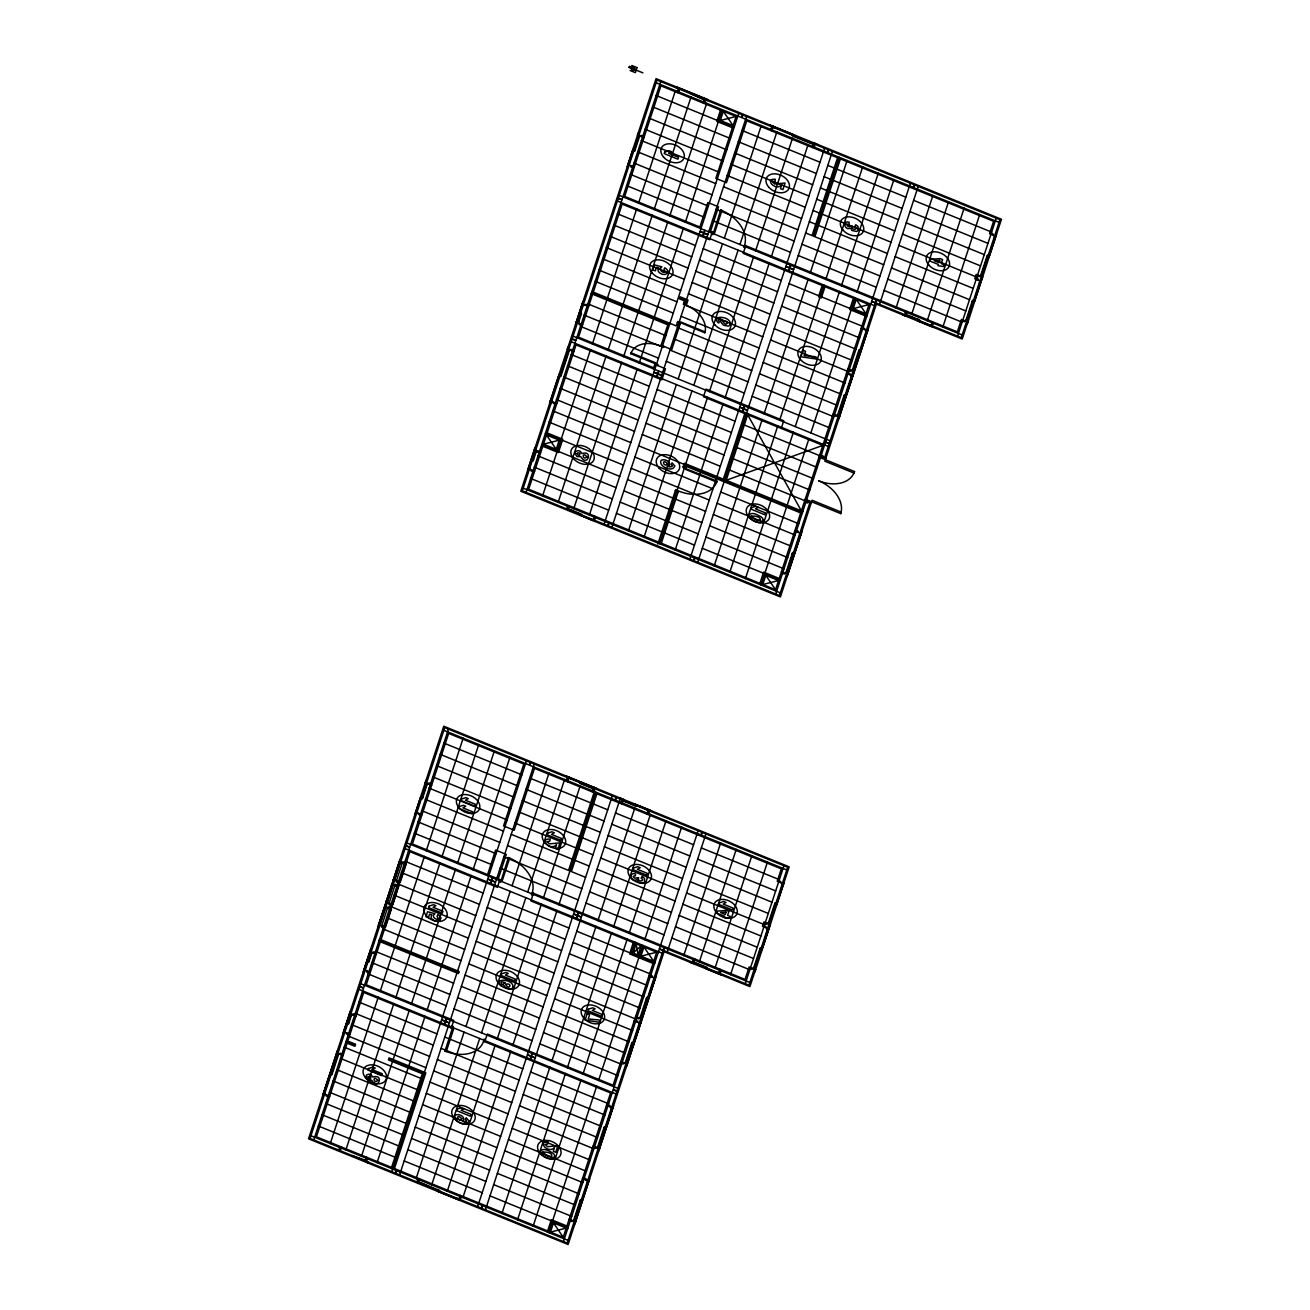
<?xml version="1.0" encoding="UTF-8"?>
<svg xmlns="http://www.w3.org/2000/svg" width="1310" height="1310" viewBox="0 0 1310 1310"><rect width="100%" height="100%" fill="white"/><g stroke="black" fill="none" stroke-linecap="round" stroke-linejoin="round"><path stroke-width="1.5" d="M342.925 1033.868L350.31 1011.353M527.521 470.765L534.758 448.184L536.15 448.757M638.281 132.916L627.195 166.697M378.705 924.713L308.521 1138.816L568.114 1244.5L664.105 951.682L693.367 963.603L694.873 959.002M379.016 923.419L384.141 907.748M384.665 906.536L386.09 902.181M386.401 900.887L391.526 885.216M392.05 884.021L393.475 879.665M393.786 878.371L398.911 862.701M399.435 861.489L420.756 796.791L422.77 797.61M425.275 782.659L443.779 726.215L623.396 799.346L621.89 803.963M567.41 349.066L633.041 149.225L635.055 150.044M637.561 135.094L656.064 78.649L794.499 135.094L794.024 136.551M324.012 1092.507L330.071 1074.036M344.317 1030.561L346.691 1023.356M366.996 961.409L364.622 968.614L365.605 969.007M379.36 923.55L384.501 907.896M386.745 901.034L391.886 885.363M394.13 878.502L399.255 862.848M416.318 810.956L420.526 798.117L422.36 798.854L427.387 783.511M528.913 467.457L531.287 460.252M551.068 399.877L558.977 375.79M579.691 312.599L582.049 305.377M628.603 163.373L632.812 150.535M324.356 1092.638L330.415 1074.167M344.661 1030.708L347.035 1023.487M364.966 968.761L367.34 961.556M416.662 811.087L420.87 798.249M529.273 467.604L531.631 460.383M551.412 400.025L559.321 375.921M580.035 312.73L582.393 305.525M628.947 163.521L633.156 150.683M379.572 925.056L385.533 906.897M386.958 902.541L392.918 884.365M394.343 880.009L400.303 861.849M331.692 1073.267L337.751 1054.796M348.313 1022.586L350.671 1015.381M368.618 960.656L370.976 953.451M422.147 797.348L426.356 784.51M532.908 459.499L535.266 452.277M560.598 375.02L568.491 350.933M578.119 321.54L580.494 314.334M634.433 149.782L638.641 136.944M338.782 1053.813L331.905 1074.773L329.891 1073.954M351.702 1014.382L348.526 1024.092L346.511 1023.274M372.007 952.452L368.831 962.162L366.816 961.344M536.298 451.279L533.121 460.989L531.107 460.17M569.523 349.934L560.811 376.527L558.797 375.708M578.349 323.046L581.525 313.336L579.511 312.517M639.673 135.945L634.646 151.289L632.632 150.47M381.652 925.908L387.613 907.732M389.037 903.376L394.998 885.216M396.422 880.86L402.383 862.684M326.517 1094.931L326.174 1095.962L327.942 1096.683M339.863 1054.239L340.191 1053.224L341.959 1053.944M346.822 1033.001L346.495 1034.016L348.264 1034.736M352.783 1014.824L353.11 1013.793L354.879 1014.513M367.127 971.054L366.8 972.085L368.569 972.806M373.088 952.878L373.415 951.862L375.184 952.583M381.898 926.006L381.554 927.038L383.322 927.758M387.858 907.83L388.186 906.815L389.954 907.535M389.283 903.491L388.939 904.506L390.707 905.226M395.243 885.314L395.571 884.283L397.339 885.003M396.668 880.959L396.324 881.99L398.093 882.711M402.628 862.782L402.956 861.767L404.724 862.488M418.823 813.379L418.479 814.411L420.248 815.131M428.468 783.953L428.796 782.922L430.564 783.642M531.418 469.897L531.09 470.912L532.859 471.633M537.378 451.721L537.706 450.706L539.474 451.426M553.573 402.317L553.229 403.349L554.998 404.069M570.603 350.36L570.947 349.344L572.716 350.065M579.413 323.488L579.085 324.52L580.854 325.24M585.374 305.312L585.701 304.297L587.469 305.017M631.109 165.813L630.765 166.845L632.533 167.565M640.754 136.387L641.081 135.356L642.85 136.076M313.778 1139.929L363.525 988.166L359.808 986.659M448.446 729.146L409.768 847.112L406.051 845.605M526.063 492.363L575.81 340.6L572.093 339.094M660.731 81.58L622.053 199.546L618.336 198.039M380.342 941.775L366.243 984.76L453.768 1020.408L451.262 1028.088M381.014 939.712L385.091 927.3L378.426 924.598M385.189 926.972L390.937 909.467M392.574 904.457L398.322 886.935M399.959 881.925L405.707 864.42M592.628 294.21L578.529 337.194L653.723 367.815M593.299 292.146L622.168 204.114L709.692 239.746L712.214 232.05M398.567 886.182L392.885 904.588L389.152 903.065M391.428 909.549L391.182 908.714M406.182 864.502L405.953 863.667M556.226 449.379L559.239 440.176L546.483 434.985L556.226 449.379L543.47 444.188L559.239 440.176M330.251 1143.597L378.246 997.205M380.096 991.572L424.407 856.429M426.241 850.796L463.167 738.169M542.536 496.031L590.532 349.623M592.382 344.006L636.693 208.863M638.527 203.23L675.452 90.603M676.337 87.934L676.664 86.918L707.875 99.626L707.547 100.624M677.041 91.258L677.466 89.981L678.891 90.554M678.138 92.863L679.35 89.162M336.85 1150.458L337.178 1149.459M339.65 1147.429L339.241 1148.706L340.649 1149.279M340.191 1150.688L341.419 1146.987M691.074 93.927L704.322 100.035M345.856 1149.951L393.851 1003.558M395.702 997.925L440.013 862.782M441.847 857.149L478.772 744.522M558.142 502.385L606.137 355.976M607.987 350.36L652.298 215.2M654.132 209.584L691.058 96.956M351.915 1155.453L365.572 1160.316M567.541 506.217L567.132 507.494L568.54 508.067M567.754 510.474L569.31 505.775M570.03 509.557L579.79 514.322M703.306 103.113L704.518 99.396M705.058 102.655L705.484 101.378L704.059 100.805M361.462 1156.304L409.457 1009.912M411.307 1004.279L455.602 869.136M457.452 863.503L494.378 750.876M573.747 508.738L621.742 362.33M623.593 356.713L667.904 221.554M669.737 215.937L706.663 103.31M365.375 1160.938L366.587 1157.238M656.326 364.164L630.814 353.716L631.109 352.816L655.393 362.706L653.362 368.896M367.668 1158.842L367.258 1160.12L365.834 1159.53M579.544 515.076L580.019 513.618M368.061 1163.165L368.388 1162.167M581.28 515.78L581.755 514.322L568.294 508.853M720.5 110.105L716.816 121.371L732.421 127.725M377.067 1162.658L425.062 1016.265M426.913 1010.632L471.207 875.489M473.057 869.856L509.983 757.229M589.353 515.092L637.348 368.683M639.198 363.066L683.509 227.907M685.343 222.291L722.268 109.663M720.336 120.471L723.349 111.268L733.092 125.678L720.336 120.471L736.105 116.459L715.833 178.324L726.477 182.663L746.765 120.798L837.548 157.757L812.38 234.539L815.213 235.702L840.381 158.919L993.586 221.292L989.525 233.704L996.042 236.357M591.252 519.841L591.53 519.022M592.939 520.725L594.478 516.025M595.559 517.63L595.149 518.907L593.725 518.318M391.248 1168.438L422.295 1073.742L388.415 1059.937L389.086 1057.89L425.816 1072.841L394.097 1169.601M391.805 1171.697L441.552 1019.933L445.253 1021.44L444.385 1024.125M526.456 760.913L487.795 878.879L491.496 880.385L492.38 877.716M604.09 524.131L653.837 372.368L657.538 373.874L656.67 376.56M738.742 113.331L700.08 231.313L703.781 232.82L704.665 230.151L619.221 195.354M657.669 365.555L657.997 364.557L656.408 363.918M663.957 346.397L663.63 347.396L662.041 346.741M395.505 1173.203L396.39 1170.534M446.219 1018.492L445.351 1021.161L441.634 1019.655L487.697 879.157L491.414 880.664L490.529 883.349M530.173 762.42L529.289 765.089L443.844 730.309M607.791 525.637L608.675 522.952M702.815 235.784L703.699 233.098L699.982 231.592L653.919 372.089L657.636 373.596L658.521 370.927L573.076 336.13M742.459 114.854L741.575 117.523L656.13 82.743M395.882 1173.367L396.766 1170.681M444.761 1024.273L445.646 1021.603L449.346 1023.11L399.599 1174.873M446.612 1018.64L445.727 1021.325L449.445 1022.832L495.491 882.334L491.79 880.828L490.906 883.497M492.757 877.864L491.872 880.549L495.589 882.056L534.267 764.09M530.55 762.567L529.682 765.253L786.77 869.922M608.167 525.801L609.052 523.116M657.047 376.707L657.931 374.038L661.632 375.544M703.192 235.931L704.076 233.262L707.793 234.768L611.885 527.308M742.835 115.002L741.968 117.687L999.055 222.356M746.553 116.508L707.875 234.49L704.158 232.983L705.042 230.298L962.146 334.967M684.95 305.017L686.293 305.263L688.012 300.006L680.201 296.83L679.53 298.893L684.491 300.907L683.361 304.362L762.78 336.785M498.226 878.928L506.266 854.415L495.622 850.075L487.582 874.605L412.404 843.984L448.642 733.42L523.82 764.025L503.548 825.906L514.191 830.229L534.48 768.364L781.3 868.857L777.239 881.27L783.757 883.922M710.511 231.362L718.551 206.833L707.908 202.51L699.867 227.039L624.69 196.418L660.928 85.854L736.105 116.459M499.929 879.632L497.407 887.312L409.883 851.68L405.805 864.092L399.157 861.374M444.991 1051.062A33.782 23.596 26 0 0 483.57 1041.237L610.558 1092.949L563.234 1237.295L316.414 1136.802L347.117 1043.137L354.928 1046.313L355.599 1044.25L347.789 1041.073L363.738 992.456L453.62 1029.038L446.235 1051.57L444.991 1051.062L452.589 1027.613M490.431 875.751L502.287 880.582L509.672 858.066L508.411 857.559L500.633 882.236L499.257 881.679M709.447 230.937L714.572 233.016L721.957 210.501L720.713 209.993L712.918 234.67L711.543 234.113M452.933 1027.744L453.309 1026.598L451.934 1026.025M416.089 1178.542L464.084 1032.149M465.918 1026.516L510.229 891.373M512.079 885.74L548.988 773.113M628.374 530.976L676.369 384.567M678.203 378.934L722.514 243.791M724.365 238.174L761.274 125.547M417.677 1179.197L417.251 1180.474L418.676 1181.047M417.89 1183.454L419.429 1178.754M420.166 1182.537L437.72 1190.479M770.247 125.138L817.063 144.198M770.673 129.379L771.099 128.102L772.523 128.675M591.891 291.573L676.288 325.928L677.728 321.523L704.78 332.773L705.075 331.872L680.807 321.982L671.768 349.573L661.124 345.234M771.754 130.984L773.309 126.268M774.701 127.971L774.98 127.152M431.694 1184.895L479.689 1038.486M481.523 1032.87L525.834 897.727M527.684 892.094L564.594 779.466M565.773 775.88L596.983 788.587M643.98 537.329L691.975 390.92M693.809 385.287L738.12 250.144M739.97 244.511L776.879 131.901M566.198 780.121L566.608 778.844L568.032 779.417M567.279 781.726L568.818 777.01M483.668 1040.255L484.045 1039.108L485.421 1039.665M483.717 1041.303L484.012 1040.402M570.227 778.73L570.489 777.894M484.749 1041.728L487.271 1034.032L613.08 1085.253L653.019 963.423M533.416 893.256L530.91 900.953L658.128 952.747M745.717 245.69L743.196 253.387L822.189 285.547L818.488 296.797L821.337 297.959L825.022 286.694L853.399 298.254L849.699 309.504L866.729 316.447M437.949 1189.775L437.475 1191.232L458.729 1199.878M439.21 1191.936L439.685 1190.479L418.43 1181.833M657.817 544.125L675.665 489.694L678.433 491.103L660.993 544.272M580.477 781.972L580.002 783.413L593.463 788.898M792.763 134.39L792.288 135.847L813.543 144.509M447.283 1191.248L495.278 1044.84M497.129 1039.223L541.439 904.064M543.273 898.447L580.199 785.82M659.585 543.683L707.58 397.274M709.414 391.641L753.725 256.498M755.575 250.865L792.484 138.254M581.738 784.117L582.213 782.676M686.751 465.689L685.539 469.389L716.75 482.096L717.045 481.196L682.936 467.523L684.344 463.249L723.349 479.133L745.161 412.584M456.993 1199.174L457.272 1198.355M458.68 1200.058L460.219 1195.359M592.447 791.977L593.987 787.261M461.3 1196.963L460.874 1198.241L459.466 1197.651M594.216 791.518L594.625 790.241L593.201 789.668M594.38 791.6L568.884 869.398L571.717 870.56L597.229 792.746M462.889 1197.602L510.884 1051.193M512.734 1045.576L557.045 910.417M558.879 904.801L595.804 792.173M675.19 550.036L723.185 403.627M725.019 397.994L769.33 262.851M771.181 257.219L808.09 144.608M812.544 147.572L814.083 142.872M814.296 147.129L814.722 145.852L813.297 145.279M477.626 1206.641L527.373 1054.878L531.09 1056.384L530.206 1059.07M612.294 795.841L573.616 913.823L577.317 915.33L578.201 912.661M689.911 559.075L739.659 407.312L743.376 408.818L742.492 411.504M824.579 148.276L785.902 266.257L789.602 267.764L790.487 265.095M481.327 1208.147L482.211 1205.478M532.057 1053.437L531.172 1056.106L527.471 1054.599L573.518 914.102L577.235 915.608L576.351 918.294M615.127 800.033L615.995 797.364M693.612 560.582L694.496 557.896M744.342 405.871L743.458 408.54L739.757 407.033L785.803 266.536L789.521 268.042L788.636 270.728M827.412 152.468L828.28 149.798M481.72 1208.311L482.588 1205.626M530.583 1059.217L531.467 1056.548L535.184 1058.054L485.421 1209.818M532.433 1053.584L531.549 1056.269L535.266 1057.776L581.329 917.278L577.612 915.772L576.744 918.441M578.578 912.808L577.71 915.494L581.411 917L620.088 799.018M615.504 800.197L616.388 797.512M694.005 560.729L694.873 558.06M742.868 411.651L743.752 408.966L747.47 410.488L697.706 562.252M744.719 406.018L743.834 408.704L747.551 410.21L793.614 269.713L789.897 268.19L789.029 270.875M790.863 265.242L789.995 267.928L793.696 269.434L832.374 151.452M827.789 152.631L828.673 149.946M620.383 798.117L651.594 810.825M620.809 802.359L621.218 801.081L622.643 801.654M802.801 511.473L726.198 480.279L748.01 413.747M813.788 235.112L839.301 157.315M634.63 805.65L635.104 804.193L789.193 866.843L776.633 904.801L774.619 903.982M501.91 1213.486L549.905 1067.077M551.756 1061.46L596.05 926.301M597.9 920.684L634.81 808.057M714.196 565.92L762.191 419.511M764.041 413.878L808.335 278.735M810.186 273.102L847.112 160.491M636.84 804.913L636.365 806.354L622.905 800.885M646.55 809.793L646.812 808.974M647.075 814.214L648.614 809.498M648.827 813.756L649.252 812.478L647.828 811.905M517.515 1219.839L565.511 1073.43M567.361 1067.797L611.655 932.654M613.506 927.038L650.415 814.411M729.801 572.274L777.796 425.865M779.646 420.232L823.941 285.089M825.791 279.456L862.717 166.845M781.235 428.435L783.757 420.756L705.975 389.086L703.454 396.766L744.833 413.616M533.121 1226.193L581.116 1079.784M582.966 1074.151L627.261 939.008M629.111 933.375L666.02 820.764M745.406 578.627L793.401 432.218M795.252 426.585L839.546 291.442M841.397 285.809L878.306 173.198M633.303 942.643L629.619 953.893L654.443 964.013M631.371 953.451L635.072 942.185M633.123 953.009L636.152 943.789L638.085 955.023L633.123 953.009L641.114 945.82L638.085 955.023M547.302 1231.973L551.33 1219.676L568.36 1226.619M759.931 583.376L763.615 572.11L779.221 578.463L800.705 512.947M548.726 1232.546L596.721 1086.137M598.555 1080.504L642.866 945.362M644.716 939.728L681.626 827.118M761.012 584.981L809.007 438.572M810.857 432.939L855.152 297.796M857.002 292.163L893.911 179.552M550.151 1233.136L553.491 1222.885L567.688 1228.665M640.934 956.185L643.947 946.966L653.69 961.376L656.719 952.173L640.934 956.185L655.115 961.949M778.549 580.526L765.793 575.319L762.764 584.538L778.549 580.526L775.52 589.729L661.337 543.241M867.4 314.384L853.219 308.62L856.232 299.401L869.005 304.591L865.976 313.81L856.232 299.401M865.304 315.857L801.376 510.9L747.666 414.762L822.844 445.367L726.198 480.279M563.447 1241.585L613.195 1089.822L616.912 1091.328L567.164 1243.092L310.061 1138.423L444.729 727.623L787.654 867.236L769.543 922.846L768.577 922.453M698.115 830.786L659.438 948.767L748.976 985.218L754.675 967.844M775.733 594.019L871.641 301.48L875.342 302.987M910.401 183.22L871.723 301.202L961.262 337.652L966.96 320.279M572.339 1220.56L572.011 1221.575L570.243 1220.854M585.685 1179.851L586.029 1178.836L584.26 1178.116M596.345 1147.347L596.001 1148.379L594.232 1147.658M609.69 1106.655L610.018 1105.624L608.249 1104.903M624.035 1062.885L623.691 1063.917L621.923 1063.196M637.38 1022.193L637.708 1021.161L635.939 1020.441M638.805 1017.837L638.461 1018.869L636.693 1018.148M652.134 977.145L652.478 976.114L650.71 975.393M784.641 572.978L784.297 574.009L782.529 573.289M797.97 532.286L798.314 531.27L796.545 530.55M807.91 501.959L807.582 502.991L805.814 502.27M822.68 456.912L823.024 455.88L821.255 455.159M836.32 415.319L835.976 416.334L834.208 415.614M849.666 374.627L849.994 373.596L848.225 372.875M851.091 370.272L850.747 371.287L848.978 370.566M864.436 329.58L864.764 328.548L862.995 327.827M573.42 1220.986L580.297 1200.009L582.311 1200.828M597.425 1147.789L604.287 1126.813L606.301 1127.632M625.116 1063.327L631.977 1042.351L633.991 1043.169L639.87 1024.633M639.87 1018.279L646.747 997.303L648.761 998.122M785.705 573.42L792.583 552.443L794.597 553.262M837.401 415.745L844.279 394.785L846.276 395.604M852.171 370.697L859.033 349.737L861.047 350.556M574.451 1219.987L580.51 1201.516M598.457 1146.79L604.516 1128.319M626.147 1062.328L632.206 1043.857M640.917 1017.28L646.96 998.81M786.737 572.421L792.796 553.95M838.433 414.762L844.491 396.291M853.203 369.715L859.245 351.244M664.023 947.605L616.994 1091.05L613.293 1089.543L659.356 949.046L663.057 950.552M700.948 834.978L701.832 832.308M809.858 502.745L779.45 595.526L522.346 490.857L657.014 80.057L999.939 219.671L987.773 256.76M824.629 457.698L876.308 300.039M913.234 187.412L914.118 184.726M663.531 950.438L664.416 947.752M701.325 835.141L702.209 832.456M875.817 302.872L876.701 300.186M913.61 187.559L914.495 184.89M581.787 1200.631L587.846 1182.16M605.793 1127.419L611.835 1108.948M633.483 1042.957L639.526 1024.486M648.237 997.909L654.296 979.438M794.073 553.049L800.132 534.578M845.769 395.391L851.811 376.92M860.523 350.343L866.581 331.872M582.131 1200.762L588.19 1182.291L587.224 1181.898M606.137 1127.566L612.179 1109.095M648.597 998.056L654.64 979.585M794.417 553.197L800.475 534.726M846.113 395.522L852.171 377.051M860.883 350.474L866.925 332.003M626.655 1066.422L656.048 976.261M802.015 531.467L787.114 576.466M667.249 951.944L705.91 833.962M879.534 304.378L918.195 186.397M683.722 955.612L720.647 843.001M896.007 308.046L932.933 195.436M690.321 962.473L721.564 975.082M902.606 314.908L933.85 327.516M693.121 959.444L692.695 960.721L694.12 961.294M905.406 311.878L904.997 313.156L906.405 313.729M805.224 499.159L840.725 513.618L841.216 512.112L812.085 500.256L780.4 596.934L520.807 491.25L559.206 374.464L561.22 375.282M818.996 457.108L854.513 471.567L854.022 473.074L824.891 461.218L876.39 304.116L905.652 316.037M905.619 316.136L907.159 311.436M699.327 961.966L736.253 849.355M911.613 314.4L948.538 201.789M705.599 966.846L705.124 968.303L749.926 986.626L755.51 969.613M917.884 319.28L917.409 320.737L962.211 339.061L967.795 322.047M706.843 969.007L707.318 967.55L693.874 962.08M919.129 321.441L919.62 319.984L906.16 314.515M714.933 968.319L751.858 855.708M927.218 320.753L964.144 208.143M716.832 973.068L717.11 972.249M929.117 325.502L929.396 324.683M718.519 973.952L720.058 969.253M930.804 326.386L932.343 321.687M721.139 970.857L720.729 972.135L719.305 971.545M933.424 323.292L933.015 324.552L931.59 323.979M730.538 974.673L767.463 862.062M942.823 327.107L979.749 214.496M745.259 983.712L783.937 865.73M957.544 336.146L996.222 218.164M752.317 968.319L751.989 969.335L750.204 968.614M765.662 927.611L765.99 926.596L764.221 925.875M767.087 923.272L766.743 924.287L764.975 923.566M780.433 882.563L780.76 881.548L778.991 880.828M964.602 320.737L964.275 321.769L962.506 321.048M977.948 280.045L978.275 279.03L976.507 278.31M979.372 275.69L979.029 276.721L977.26 276.001M992.718 234.998L993.046 233.982L991.277 233.262M753.397 968.745L760.275 947.785L762.273 948.604M768.168 923.697L775.029 902.737L777.043 903.556M965.683 321.179L972.56 300.203L974.558 301.022M980.453 276.132L987.314 255.155L989.328 255.974M754.429 967.746L760.488 949.275M769.199 922.698L775.242 904.228M966.715 320.18L972.773 301.709M981.485 275.133L987.543 256.662M769.445 922.797L754.773 967.894L753.807 967.5M981.73 275.231L967.058 320.328L966.092 319.935M987.887 256.809L981.829 275.28L980.862 274.887M761.765 948.391L767.807 929.92M776.519 903.343L782.578 884.872M974.051 300.809L980.093 282.354M988.821 255.761L994.863 237.306M762.109 948.522L768.168 930.051M776.879 903.474L782.922 885.003M974.394 300.956L980.453 282.485M989.165 255.909L995.207 237.438M770.28 924.565L761.863 949.848L759.865 949.029M982.565 277L974.149 302.282L972.151 301.464M754.937 971.84L784.33 881.696M967.222 324.274L996.615 234.13M632.14 67.612L631.584 68.824L633.319 69.545L633.925 68.333M758.293 507.216L755.526 508.853L765.367 512.865L764.762 514.748L751.056 509.164L751.563 507.641L755.935 506.25M463.855 1108.653L461.071 1110.274L470.929 1114.286L470.306 1116.186L456.617 1110.602L457.125 1109.079L461.48 1107.687M853.219 308.62L869.005 304.591M550.478 1232.104L566.264 1228.092M632.059 67.858L633.794 68.579M629.095 67.236L631.387 68.169M631.764 68.333L642.866 72.852M814.05 142.97L1001.479 219.278L988.919 257.235L986.905 256.416M774.947 127.283L792.648 134.766M794.171 136.109L811.971 143.347M656.163 95.515L734.173 127.283M741.984 130.46L820.011 162.227M827.805 165.404L905.832 197.155M913.627 200.332L991.654 232.099M994.241 237.044L995.387 237.503M652.462 106.781L730.489 138.532M738.283 141.709L816.31 173.477M824.121 176.653L902.131 208.421M909.942 211.598L987.969 243.365M648.777 118.031L726.788 149.798M734.599 152.975L812.626 184.743M820.42 187.919L898.447 219.687M906.242 222.864L984.269 254.631M645.077 129.297L723.104 161.064M730.898 164.241L808.925 196.009M816.736 199.185L894.763 230.953M902.557 234.13L980.584 265.897M637.43 135.028L643.947 137.681M638.298 136.813L639.264 137.206M982.697 277.049L976.179 274.396L974.755 278.752L981.272 281.404M641.392 140.563L719.419 172.331M727.214 175.507L805.241 207.275M813.035 210.452L891.062 242.219M898.873 245.379L976.883 277.147M979.471 282.092L980.617 282.551M637.692 151.829L715.718 183.596M723.529 186.757L801.54 218.524M809.351 221.701L887.378 253.469M895.172 256.645L973.199 288.413M634.007 163.079L712.034 194.846M719.829 198.023L797.856 229.79M805.65 232.967L883.677 264.735M891.488 267.911L969.498 299.679M628.423 163.308L629.57 163.783M627.768 164.47L634.286 167.123M630.307 174.345L708.333 206.112M716.144 209.289L794.155 241.056M801.966 244.233L879.992 276.001M887.787 279.177L965.814 310.945M967.926 322.096L961.409 319.444L957.348 331.856L744.669 245.265L743.654 247.181L745.03 247.754M626.622 185.611L704.649 217.378M712.443 220.555L790.47 252.322M798.265 255.499L876.292 287.267M884.103 290.443L962.129 322.194M907.748 315.661L917.737 319.738M618.255 198.318L621.955 199.824L575.909 340.322L572.192 338.815M919.26 321.065L929.249 325.126M617.37 200.987L874.474 305.656M617.387 213.759L695.413 245.527M703.208 248.703L781.235 280.471M789.046 283.648L867.073 315.415M613.702 225.025L691.729 256.793M699.524 259.969L777.55 291.737M785.345 294.914L863.372 326.681M868.333 328.695L838.793 418.791M861.243 328.27L867.76 330.922M865.959 331.61L867.105 332.085M610.001 236.291L688.028 268.059M695.839 271.235L773.85 303.003M781.661 306.18L859.688 337.931M606.317 247.557L684.344 279.308M692.139 282.485L770.165 314.253M777.96 317.429L855.987 349.197M858.623 350.982L860.637 351.8M602.616 258.807L680.643 290.574M688.454 293.751L766.465 325.519M774.275 328.695L852.302 360.463M679.874 297.861L686.243 300.465M852.581 369.453L853.547 369.846M847.897 368.962L854.415 371.614M683.689 303.363L686.538 304.526M598.932 270.073L676.959 301.84M770.575 339.961L848.602 371.729M846.473 373.317L852.99 375.97M851.189 376.658L852.335 377.133M595.231 281.339L673.258 313.106M681.069 316.283L759.096 348.051M766.89 351.227L844.917 382.978M677.401 322.538L680.25 323.685M591.547 292.605L669.574 324.356M677.368 327.533L755.395 359.3M763.206 362.477L841.216 394.244M843.853 396.029L845.867 396.848M591.203 293.62L667.805 324.815L660.879 345.987L662.123 346.495M582.901 301.84L575.516 324.372M587.862 303.854L665.873 335.622M673.684 338.799L751.711 370.566M759.505 373.743L837.532 405.51M582.049 303.969L588.567 306.622M581.869 305.312L583.015 305.77M837.81 414.5L838.777 414.893M833.127 414.009L839.644 416.678M584.162 315.12L662.189 346.888M669.983 350.065L748.01 381.832M755.821 385.009L833.831 416.776M579.102 313.778L581.116 314.596M577.775 321.409L578.758 321.802M576.089 322.129L582.606 324.782M580.477 326.386L658.488 358.154M666.299 361.331L744.326 393.098M752.12 396.275L830.147 428.042M654.836 364.409L665.48 368.732L661.845 379.818L576.023 344.89L528.7 489.236L658.488 542.078M830.163 440.815L658.897 371.074L658.013 373.759L661.73 375.266M825.578 441.978L829.279 443.484M825.48 442.256L829.197 443.762M571.225 341.763L828.313 446.432M568.131 346.888L549.529 403.136L550.92 403.709M567.279 349.017L573.796 351.669M568.147 350.785L569.113 351.178M571.242 354.535L649.269 386.303M657.063 389.479L735.09 421.247M742.901 424.424L825.873 458.205M567.541 365.801L645.568 397.569M653.379 400.745L731.406 432.513M739.2 435.69L817.227 467.457M563.857 377.067L641.884 408.835M649.678 412.011L727.705 443.779M735.516 446.956L813.526 478.707M560.172 388.333L638.183 420.084M645.994 423.261L724.021 455.029M731.815 458.205L809.842 489.973M556.472 399.583L634.499 431.35M642.293 434.527L720.32 466.294M728.131 469.471L811.103 503.253M550.904 399.812L552.034 400.287M550.249 400.958L556.766 403.627M552.787 410.849L630.798 442.616M638.609 445.793L802.457 512.505M686.505 466.458L802.113 513.52M683.263 466.524L686.112 467.686M549.087 422.115L627.113 453.882M634.908 457.059L712.935 488.826M720.746 492.003L798.773 523.754M794.777 530.992L801.311 533.645M799.509 534.333L800.656 534.791M547.154 432.922L562.76 439.276L558.387 452.589L542.798 446.235M545.402 433.381L623.429 465.132M631.224 468.309L709.25 500.076M717.045 503.253L795.072 535.02M675.338 490.693L678.187 491.856M541.701 444.63L619.728 476.398M627.539 479.575L705.55 511.342M713.361 514.519L791.387 546.286M792.173 553.704L794.188 554.523M534.054 450.362L540.572 453.031M534.922 452.147L535.888 452.54M538.017 455.896L616.044 487.664M623.838 490.841L701.865 522.608M709.66 525.785L787.687 557.552M531.516 458.926L533.53 459.744M534.316 467.162L612.343 498.93M620.154 502.107L698.164 533.874M705.975 537.051L784.002 568.802M528.749 467.392L529.895 467.85M786.115 572.175L787.097 572.568M528.094 468.538L534.611 471.191M781.448 571.684L787.965 574.337M530.632 478.428L608.659 510.179M616.453 513.356L694.48 545.124M702.275 548.3L780.301 580.068M523.23 488.171L780.318 592.841M581.394 515.403L591.383 519.464M581.312 515.649L591.301 519.71M570.374 778.271L580.363 782.332M636.709 805.273L646.698 809.351M581.886 783.675L591.874 787.736M624.788 801.13L634.777 805.208M443.861 743.081L521.888 774.849M529.698 778.025L607.725 809.793M615.52 812.97L693.547 844.737M701.341 847.914L779.368 879.665M781.955 884.61L783.102 885.085M440.176 754.347L518.203 786.115M525.998 789.291L604.025 821.042M611.835 824.219L689.846 855.987M697.657 859.163L775.684 890.931M436.492 765.597L514.502 797.364M522.313 800.541L600.34 832.308M608.135 835.485L686.162 867.253M693.956 870.429L771.983 902.197M432.791 776.863L510.818 808.63M518.613 811.807L596.639 843.574M604.45 846.751L682.461 878.519M690.272 881.696L768.299 913.463M425.996 780.482L414.91 814.263M425.128 782.594L431.661 785.247M426.012 784.379L426.978 784.772M770.411 924.614L763.894 921.962L762.469 926.317L768.986 928.97M429.107 788.129L507.117 819.896M514.928 823.073L592.955 854.84M600.75 858.017L678.776 889.785M686.571 892.962L764.598 924.729M767.185 929.658L768.331 930.133M425.406 799.395L503.433 831.162M511.227 834.339L589.254 866.106M597.065 869.283L675.092 901.034M682.887 904.211L760.913 935.979M421.722 810.661L499.749 842.412M507.543 845.589L585.57 877.356M593.365 880.533L671.391 912.3M679.202 915.477L757.213 947.245M416.138 810.874L417.284 811.349M415.483 812.036L422 814.689M418.021 821.91L496.048 853.678M503.859 856.855L581.869 888.622M589.68 891.799L667.707 923.566M675.501 926.743L753.528 958.511M755.641 969.662L749.124 967.009L745.062 979.422L532.384 892.847L531.369 894.746L532.744 895.319M414.337 833.176L492.363 864.944M500.158 868.121L578.185 899.888M585.979 903.065L664.006 934.832M671.817 938.009L749.828 969.777M406.935 842.936L749.86 982.549M695.463 963.227L705.451 967.304M405.969 845.883L409.67 847.39L363.607 987.887L359.906 986.381M706.974 968.63L716.963 972.691M405.085 848.553L662.189 953.238M400.139 859.311L378 926.89M405.101 861.325L483.128 893.092M490.923 896.269L568.949 928.037M576.76 931.213L654.787 962.981M402.268 863.012L406.018 864.534L400.27 882.056L396.521 880.533M398.748 862.635L399.894 863.094M401.417 872.591L479.427 904.358M487.238 907.535L565.265 939.303M573.059 942.479L651.086 974.247M648.958 975.835L655.475 978.504M653.674 979.176L654.82 979.651M393.606 878.289L394.752 878.764M393.197 879.55L399.861 882.252L398.42 886.608L391.772 883.906M397.716 883.857L475.743 915.624M483.554 918.801L561.564 950.569M569.375 953.746L647.402 985.513M394.883 885.544L398.633 887.067M391.363 885.151L392.509 885.625M394.032 895.123L472.058 926.89M479.853 930.067L557.88 961.818M565.674 964.995L643.701 996.763M646.338 998.547L648.352 999.366M386.221 900.822L387.367 901.28M385.811 902.066L392.476 904.784L391.051 909.14L384.387 906.422M390.331 906.373L468.358 938.14M476.169 941.317L554.179 973.084M561.99 976.261L640.017 1008.029M387.498 908.059L391.248 909.582L385.5 927.103L381.767 925.581M383.977 907.683L385.124 908.141M640.279 1017.019L641.261 1017.412M635.612 1016.544L642.129 1019.196M386.647 917.639L464.673 949.406M472.468 952.583L550.495 984.35M558.289 987.527L636.316 1019.295M634.187 1020.883L640.705 1023.552M638.903 1024.24L640.05 1024.698M378.836 923.337L379.982 923.812M382.946 928.905L460.973 960.672M468.783 963.849L546.794 995.616M554.605 998.793L632.632 1030.561M379.589 939.139L459.04 971.48L458.369 973.543L378.918 941.186M379.261 940.171L458.713 972.511M465.083 975.115L543.11 1006.882M550.904 1010.043L628.931 1041.81M631.567 1043.595L633.582 1044.414M370.615 949.406L363.23 971.938M375.561 951.42L453.587 983.188M461.398 986.365L539.425 1018.132M547.22 1021.309L625.247 1053.076M369.764 951.535L376.281 954.188M370.632 953.303L371.598 953.696M625.525 1062.066L626.491 1062.459M620.842 1061.591L627.359 1064.244M367.226 960.083L369.24 960.901M371.876 962.686L449.903 994.454M457.698 997.63L535.725 1029.398M543.535 1032.575L621.546 1064.342M363.803 969.695L370.321 972.347M368.192 973.952L446.202 1005.72M454.013 1008.896L532.04 1040.664M539.835 1043.841L617.861 1075.608M360.774 983.712L617.878 1088.381M358.94 989.328L616.027 1094.014M358.956 1002.101L436.983 1033.868M444.778 1037.045L522.805 1068.813M530.599 1071.989L608.626 1103.757M613.588 1105.771L598.817 1150.819M606.497 1105.362L613.014 1108.014M611.213 1108.702L612.359 1109.161M355.256 1013.367L433.283 1045.134M441.093 1048.311L519.104 1080.079M526.915 1083.255L604.942 1115.023M349.459 1013.465L355.976 1016.118M350.327 1015.25L351.293 1015.643M346.921 1022.029L348.935 1022.848M351.571 1024.633L429.598 1056.4M437.393 1059.577L515.419 1091.345M523.23 1094.521L601.241 1126.289M603.877 1128.057L605.891 1128.876M344.153 1030.495L345.3 1030.954M343.498 1031.641L350.016 1034.294M347.87 1035.899L425.897 1067.666M433.708 1070.843L511.735 1102.594M519.53 1105.771L597.557 1137.538M346.036 1041.532L355.256 1045.282M388.759 1058.922L424.063 1073.283M597.835 1146.528L598.801 1146.938M593.152 1146.053L599.669 1148.706M344.186 1047.149L422.213 1078.916M430.008 1082.093L508.034 1113.86M515.845 1117.037L593.856 1148.804M337.374 1050.767L322.62 1095.815M336.523 1052.896L343.056 1055.549M337.407 1054.665L338.373 1055.058M340.502 1058.415L418.512 1090.182M426.323 1093.359L504.35 1125.126M512.144 1128.303L590.171 1160.071M336.801 1069.68L414.828 1101.448M422.622 1104.625L500.649 1136.392M508.46 1139.569L586.471 1171.337M330.3 1072.71L332.314 1073.529M589.598 1178.984L574.828 1224.031M582.491 1178.558L589.009 1181.211M333.117 1080.947L411.127 1112.714M418.938 1115.891L496.965 1147.642M504.759 1150.819L582.786 1182.586M329.416 1092.196L407.443 1123.964M415.237 1127.14L493.264 1158.908M501.075 1162.085L579.102 1193.852M323.848 1092.425L324.978 1092.9M323.193 1093.588L329.711 1096.241M579.888 1201.27L581.902 1202.089M325.731 1103.462L403.758 1135.23M411.553 1138.406L489.58 1170.174M497.374 1173.351L575.401 1205.118M322.031 1114.728L400.058 1146.496M407.868 1149.672L485.879 1181.44M493.69 1184.617L571.717 1216.384M573.829 1219.741L574.795 1220.134M569.162 1219.25L575.679 1221.903M318.346 1125.994L396.373 1157.762M404.168 1160.938L482.195 1192.706M489.989 1195.883L568.016 1227.634M310.945 1135.737L568.032 1240.406M439.325 1191.56L457.125 1198.797M765.793 575.319L775.52 589.729M553.491 1222.885L563.234 1237.295M508.411 857.559A33.782 23.596 26 0 1 532.237 892.781M630.814 353.716A26.265 18.34 26 0 1 660.846 346.086M854.513 471.567A31.522 22.024 26 0 1 818.488 480.737A31.522 22.024 26 0 1 840.725 513.618M717.045 481.196A33.782 23.596 26 0 1 678.465 491.004M720.713 209.993A33.782 23.596 26 0 1 744.538 245.216M686.26 305.377A26.265 18.34 26 0 1 704.78 332.773M440.717 918.032C440.684 924.844 427.666 919.735 431.94 914.822L429.533 914.183L428.37 917.737L425.914 916.738L427.551 911.744L434.969 913.676C429.074 917.688 441.847 922.453 437 916.378L437.884 914.609L439.849 916.132A4.356 3.046 26 0 1 440.717 918.032M468.833 1120.787C467.392 1127.648 453.014 1121.819 454.996 1115.809A4.389 3.062 26 0 1 456.715 1114.679C459.777 1114.09 465.034 1116.66 463.658 1120.312C459.45 1122.474 469.913 1122.293 465.345 1119.46L466.213 1117.757L468.833 1120.787M667.658 271.186C667.625 278.015 654.607 272.889 658.881 267.977L656.474 267.338L655.311 270.892L652.855 269.893L654.492 264.915L661.91 266.831C656.015 270.859 668.788 275.624 663.941 269.532L664.825 267.764L666.79 269.287A4.356 3.046 26 0 1 667.658 271.186M674.683 465.885C673.225 472.763 658.848 466.933 660.846 460.907A4.389 3.062 26 0 1 662.565 459.794C665.627 459.188 670.867 461.759 669.508 465.41C665.283 467.572 675.764 467.408 671.178 464.575L672.063 462.856L674.683 465.885M365.817 1076.705L367.815 1080.062L371.778 1080.21C378.017 1091.295 384.583 1073.381 372.826 1077.049L371.287 1074.937A3.848 2.685 26 0 0 368.994 1074.135L366.636 1074.871L365.817 1076.705M574.91 453.194L576.908 456.551L580.887 456.699C587.109 467.785 593.692 449.87 581.918 453.538L580.379 451.426A3.848 2.685 26 0 0 578.103 450.624L575.729 451.36L574.91 453.194M461.89 1118.789C457.272 1123.292 455.438 1111.961 461.89 1118.789M505.66 984.367C509.525 991.539 512.832 981.91 505.66 984.367M667.74 463.887C663.122 468.391 661.288 457.075 667.74 463.887M722.973 321.458C726.837 328.63 730.145 319.001 722.973 321.458M638.265 878.633C638.117 882.662 645.879 880.779 641.163 878.158L642.08 876.456L642.85 876.914A4.405 3.078 26 0 1 644.52 878.617L644.569 881.908A4.749 3.324 26 0 1 642.833 883.104L638.347 882.203L636.824 879.632C631.125 883.186 628.178 871.445 635.514 873.95L635.35 875.85L633.123 876.357L634.286 878.044A1.785 1.244 26 0 0 636.234 877.831L638.756 877.847L638.265 878.633M851.909 226.957C851.746 230.969 859.524 229.103 854.808 226.483L855.708 224.78L856.494 225.238A4.405 3.078 26 0 1 858.165 226.941L858.197 230.232A4.749 3.324 26 0 1 856.462 231.428L851.991 230.527L850.468 227.956C844.753 231.493 841.806 219.769 849.158 222.274L848.995 224.174L846.751 224.681L847.914 226.368A1.785 1.244 26 0 0 849.862 226.155L852.384 226.172L851.909 226.957M377.82 1080.292C373.612 1085.155 372.302 1073.938 377.82 1080.292M586.913 456.781C582.704 461.644 581.411 450.427 586.913 456.781M368.044 1076.885C370.206 1082.486 373.104 1074.184 368.044 1076.885M577.137 453.375C579.315 458.975 582.197 450.673 577.137 453.375M542.749 1152.079C552.787 1162.527 556.799 1151.441 542.749 1152.079M751.252 516.058C761.29 526.505 765.302 515.419 751.252 516.058M547.252 841.61L549.48 843.853L559.91 842.87L557.749 849.486L555.309 848.487L556.537 844.737C549.938 851.615 538.803 837.843 550.184 839.153L549.823 841.135L547.252 841.61M545.255 1144.449L547.482 1146.692L557.913 1145.693L555.751 1152.309L553.311 1151.326L554.539 1147.576C547.94 1154.454 536.805 1140.683 548.186 1141.992L547.826 1143.974L545.255 1144.449M772.409 181.762L774.636 184.006L785.067 183.007L782.905 189.623L780.465 188.64L781.693 184.89C775.094 191.768 763.959 177.996 775.34 179.306L774.98 181.288L772.409 181.762M512.963 986.528L512.538 987.92A4.389 3.062 26 0 1 510.818 989.05L506.25 988.133L503.597 985.104A4.012 2.8 26 0 1 503.875 983.401L505.365 982.598L502.107 981.861A1.85 1.294 26 0 0 500.977 983.008L502.205 984.269L501.321 985.988C492.347 978.013 512.849 978.488 512.963 986.528M554.638 1156.157C552.509 1161.642 544.289 1156.517 541.276 1154.012A3.864 2.702 26 0 1 540.457 1151.916C542.307 1146.594 549.823 1151.375 552.951 1153.177A4.339 3.029 26 0 1 554.556 1155.42L554.638 1156.157M730.276 323.635L729.85 325.011A4.389 3.062 26 0 1 728.131 326.141L723.562 325.224L720.909 322.194A4.012 2.8 26 0 1 721.188 320.508L722.678 319.689L719.419 318.952A1.85 1.294 26 0 0 718.306 320.099L719.517 321.359L718.633 323.079C709.66 315.104 730.178 315.579 730.276 323.635M763.14 520.119C761.012 525.621 752.792 520.496 749.779 517.99A3.864 2.702 26 0 1 748.96 515.894C750.81 510.572 758.326 515.338 761.454 517.155A4.339 3.029 26 0 1 763.059 519.399L763.14 520.119M636.987 67.612L635.35 72.623L630.143 70.511L636.169 70.118L631.797 65.5L636.987 67.612M664.71 152.091L664.219 153.614L677.909 159.198L678.531 157.315L668.673 153.303L671.457 151.665L669.082 150.699L664.71 152.091M368.438 1068.501L367.946 1070.024L381.636 1075.608L382.258 1073.725L372.4 1069.713L375.184 1068.076L372.81 1067.11L368.438 1068.501M458.975 806.665L458.467 808.188L472.173 813.756L472.779 811.872L462.938 807.861L465.721 806.24L463.347 805.273L458.975 806.665M461.48 799.018L460.989 800.541L474.678 806.108L475.301 804.225L465.443 800.213L468.227 798.592L465.852 797.626L461.48 799.018M429.14 906.078L428.632 907.617L442.322 913.185L442.944 911.301L433.102 907.29L435.87 905.652L433.512 904.686L429.14 906.078M501.452 973.854L500.944 975.393L514.633 980.961L515.256 979.078L505.398 975.066L508.182 973.428L505.807 972.462L501.452 973.854M547.564 833.176L547.056 834.716L560.762 840.283L561.368 838.4L551.526 834.388L554.294 832.751L551.936 831.784L547.564 833.176M633.401 868.072L632.91 869.611L646.6 875.178L647.222 873.295L637.364 869.283L640.148 867.646L637.774 866.68L633.401 868.072M803.145 350.31L801.032 356.762L815.557 358.924L816.163 357.106L814.722 356.598L804.16 355.583L805.568 351.293L803.145 350.31M588.354 1009.208L587.862 1010.747L601.552 1016.314L602.174 1014.431L592.317 1010.419L595.1 1008.798L592.726 1007.832L588.354 1009.208M587.175 1013.662L585.062 1020.113L599.603 1022.291L600.193 1020.457L598.752 1019.95L588.206 1018.951L589.598 1014.66L587.175 1013.662M716.554 911.171L716.046 912.759L724.692 916.279L724.283 917.491L729.736 918.326L730.325 916.509L727.59 915.379L728.9 911.351L726.624 910.417L716.554 911.171M719.272 902.885L718.781 904.408L732.47 909.975L733.092 908.092L723.235 904.08L726.018 902.459L723.644 901.493L719.272 902.885M930.231 259.364L929.707 260.952L938.369 264.473L937.96 265.684L943.413 266.519L944.002 264.702L941.268 263.572L942.578 259.544L940.302 258.61L930.231 259.364M726.035 912.186L725.282 914.446L720.631 912.546L726.035 912.186M939.712 260.379L938.959 262.639L934.308 260.739L939.712 260.379M629.553 66.417L629.078 67.383L631.305 68.284L631.78 67.318L629.553 66.417M365.686 1078.032A12.379 8.646 26 0 0 385.795 1080.013A12.379 8.646 26 0 0 372.924 1064.899A12.379 8.646 26 0 0 365.686 1078.032M583.785 1018.099A12.379 8.646 26 0 0 603.894 1020.081A12.379 8.646 26 0 0 591.023 1004.966A12.379 8.646 26 0 0 583.785 1018.099M540.195 1153.537A12.379 8.646 26 0 0 560.303 1155.518A12.379 8.646 26 0 0 547.433 1140.404A12.379 8.646 26 0 0 540.195 1153.537M498.668 983.45A12.379 8.646 26 0 0 518.776 985.431A12.379 8.646 26 0 0 505.906 970.317A12.379 8.646 26 0 0 498.668 983.45M454.374 1118.593A12.379 8.646 26 0 0 474.482 1120.574A12.379 8.646 26 0 0 461.611 1105.46A12.379 8.646 26 0 0 454.374 1118.593M426.356 915.706A12.379 8.646 26 0 0 446.464 917.688A12.379 8.646 26 0 0 433.594 902.574A12.379 8.646 26 0 0 426.356 915.706M716.472 912.562A12.379 8.646 26 0 0 736.58 914.527A12.379 8.646 26 0 0 723.709 899.43A12.379 8.646 26 0 0 716.472 912.562M630.65 877.618A12.379 8.646 26 0 0 650.759 879.599A12.379 8.646 26 0 0 637.888 864.485A12.379 8.646 26 0 0 630.65 877.618M544.829 842.674A12.379 8.646 26 0 0 564.938 844.655A12.379 8.646 26 0 0 552.067 829.541A12.379 8.646 26 0 0 544.829 842.674M458.991 807.73A12.379 8.646 26 0 0 479.1 809.711A12.379 8.646 26 0 0 466.229 794.597A12.379 8.646 26 0 0 458.991 807.73M928.757 264.98A12.379 8.646 26 0 0 948.866 266.962A12.379 8.646 26 0 0 935.995 251.864A12.379 8.646 26 0 0 928.757 264.98M842.936 230.036A12.379 8.646 26 0 0 863.044 232.017A12.379 8.646 26 0 0 850.174 216.92A12.379 8.646 26 0 0 842.936 230.036M800.475 359.562A12.379 8.646 26 0 0 820.584 361.544A12.379 8.646 26 0 0 807.713 346.43A12.379 8.646 26 0 0 800.475 359.562M748.829 517.139A12.379 8.646 26 0 0 768.921 519.12A12.379 8.646 26 0 0 756.067 504.006A12.379 8.646 26 0 0 748.829 517.139M768.61 187.019A12.379 8.646 26 0 0 788.718 189A12.379 8.646 26 0 0 775.847 173.886A12.379 8.646 26 0 0 768.61 187.019M714.654 324.618A12.379 8.646 26 0 0 734.763 326.599A12.379 8.646 26 0 0 721.892 311.485A12.379 8.646 26 0 0 714.654 324.618M658.865 467.85A12.379 8.646 26 0 0 678.957 469.832A12.379 8.646 26 0 0 666.086 454.717A12.379 8.646 26 0 0 658.865 467.85M663.482 156.987A12.379 8.646 26 0 0 683.591 158.969A12.379 8.646 26 0 0 670.72 143.854A12.379 8.646 26 0 0 663.482 156.987M652.2 273.02A12.379 8.646 26 0 0 672.308 275.002A12.379 8.646 26 0 0 659.438 259.904A12.379 8.646 26 0 0 652.2 273.02M573.452 458.598A12.379 8.646 26 0 0 593.561 460.58A12.379 8.646 26 0 0 580.69 445.482A12.379 8.646 26 0 0 573.452 458.598"/></g></svg>
